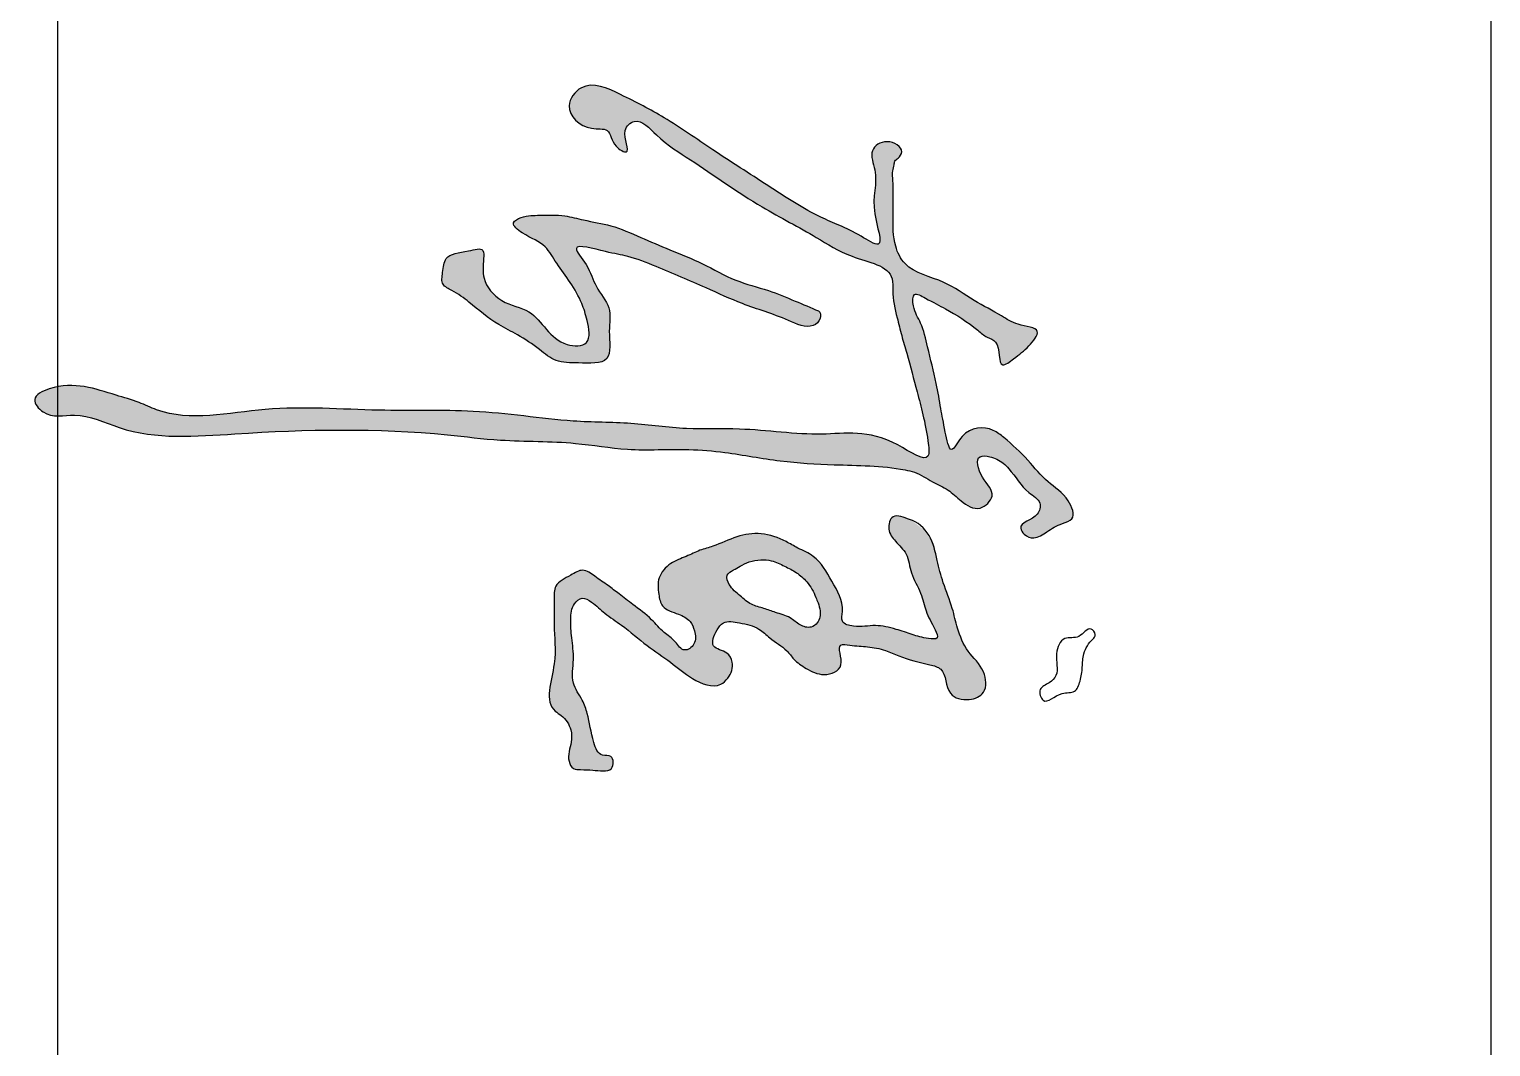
# Model space of a CAD drawing. Extents: x 174641 to 414490, y 73126 to 493158.
# Drawn here: x 307439 to 308458, y 173749 to 174459 of the extents above; entities that cross this region are included whole.
import ezdxf

# ---------------------------------------------------------------- set-up
doc = ezdxf.new("R2010")
doc.units = 0
doc.header["$LTSCALE"] = 1000
doc.header["$MEASUREMENT"] = 0
doc.layers.add('文字和字符', color=7, linetype='Continuous')

msp = doc.modelspace()

# ---------------------------------------------------------------- hatches: boundary and pattern name
at = {"layer": '文字和字符'}
h = msp.add_hatch(color=6, dxfattribs=at)
edge = h.paths.add_edge_path()
edge.add_spline(control_points=[(308041.2, 174350.5), (308041.2, 174350.3), (308041.4, 174325.8), (308040.9, 174310.4), (308051.3, 174289.1), (308076.3, 174285), (308096.5, 174269.7), (308114.9, 174260.7), (308127.2, 174252.1), (308146.8, 174251), (308134.7, 174236), (308127.8, 174231.1), (308113.4, 174219.8), (308117, 174240.9), (308106.1, 174243.9), (308095.7, 174253.3), (308080.4, 174263.1), (308067.3, 174269.3), (308054.5, 174276.8), (308055, 174262.9), (308061.7, 174253.5), (308066, 174234.2), (308071, 174215.1), (308074.6, 174194.2), (308076.9, 174181.6), (308081.2, 174159.7), (308090.7, 174181.6), (308107.9, 174182.4), (308122.3, 174171.4), (308134.9, 174159.4), (308148.4, 174142.5), (308162.9, 174134.4), (308169.4, 174117.2), (308157.1, 174114), (308149.3, 174109.1), (308140.5, 174103), (308132.9, 174105.6), (308127, 174114.7), (308142.4, 174117.2), (308145, 174130.2), (308131.6, 174137.6), (308125.2, 174150.2), (308115.3, 174158.9), (308108.4, 174161.1), (308097.6, 174162.4), (308102.6, 174144.6), (308114.4, 174135), (308101.2, 174121.4), (308088.6, 174129.4), (308079.9, 174138.2), (308067.9, 174143.3), (308058.7, 174149.8), (308035.5, 174154.7), (308004, 174154.8), (307961.9, 174157.2), (307928.5, 174163.6), (307892.8, 174167), (307857.8, 174164.3), (307814.4, 174172.1), (307772.3, 174171), (307693.5, 174181.3), (307605.4, 174179.6), (307515.9, 174171.6), (307474.1, 174193.4), (307451.1, 174186.5), (307438.5, 174202.4), (307466.6, 174215.3), (307489.3, 174206.2), (307514.2, 174199.5), (307546.2, 174183.9), (307605.2, 174198.4), (307677.7, 174191.9), (307738.2, 174194.1), (307783.3, 174189.5), (307819.9, 174184.7), (307857.9, 174185.1), (307896.4, 174179.3), (307940.5, 174181.5), (307991.9, 174173.3), (308029.7, 174181.7), (308067.7, 174153.8), (308064.3, 174182.7), (308058.7, 174203), (308052.2, 174228.3), (308047.1, 174245.3), (308043.5, 174259.9), (308040.3, 174272.7), (308042, 174293.8), (308011, 174298.5), (307984.2, 174316.6), (307944.3, 174336.6), (307907.8, 174363.4), (307879.4, 174380.5), (307863.7, 174398.7), (307850.3, 174387.8), (307860.1, 174369.5), (307844.7, 174377.8), (307844.3, 174390.9), (307826.2, 174387.6), (307809.6, 174403.1), (307826.4, 174425.1), (307854.6, 174412), (307883.2, 174397.1), (307917, 174373.4), (307952.7, 174350.8), (307987.9, 174327.5), (308011.4, 174319.9), (308036.9, 174303), (308023.4, 174337.7), (308032.3, 174354.1), (308023.4, 174374.6), (308036.5, 174383.5), (308049.7, 174375.9), (308045.3, 174369.3), (308042.2, 174367.3), (308041.9, 174363.7), (308040.2, 174359.2), (308041.2, 174350.6), (308041.2, 174350.5)], knot_values=[0, 0, 0, 0, 30.010681, 59.710914, 78.593199, 120.407305, 154.524141, 185.004149, 203.061643, 222.774317, 238.80713, 258.455944, 270.333782, 293.330836, 302.766156, 314.154011, 351.592667, 373.783884, 384.727657, 395.744414, 413.857163, 437.957453, 474.261753, 498.637383, 521.996218, 540.039757, 556.440551, 586.981856, 599.46137, 631.292047, 659.861277, 686.798362, 704.454635, 714.77327, 731.806988, 745.746399, 755.60273, 762.331918, 783.607358, 794.2488, 808.935268, 839.224822, 854.000646, 861.29652, 870.524529, 890.282084, 910.927322, 927.245681, 946.958313, 963.356978, 980.390735, 1000.003082, 1009.515457, 1078.314372, 1130.678307, 1184.843128, 1219.935368, 1279.461792, 1329.992924, 1402.614913, 1454.086505, 1659.988392, 1772.185683, 1817.246483, 1847.677046, 1862.240127, 1879.608782, 1944.488332, 1967.79145, 1986.349178, 2091.415626, 2201.453187, 2292.790848, 2342.000053, 2390.03078, 2446.006624, 2499.916829, 2551.206876, 2630.928051, 2705.368541, 2736.511304, 2751.139397, 2799.882761, 2838.437816, 2856.100871, 2874.060326, 2900.839764, 2911.90203, 2956.44123, 2995.684828, 3055.617738, 3138.927419, 3179.415616, 3204.798199, 3217.112426, 3237.828089, 3249.032304, 3266.585733, 3281.97368, 3312.759311, 3333.895438, 3372.534497, 3420.293911, 3476.863372, 3540.284988, 3599.822241, 3643.146119, 3661.15915, 3690.737213, 3733.200125, 3751.837118, 3768.448916, 3785.656639, 3792.541545, 3796.752385, 3800.355287, 3806.580356, 3819.839144, 3819.839144, 3819.839144, 3819.839144], degree=3, periodic=0)
h = msp.add_hatch(color=6, dxfattribs=at)
edge = h.paths.add_edge_path()
edge.add_spline(control_points=[(307989.2, 174262.5), (307989, 174262.5), (307969.4, 174270.9), (307954.1, 174277.3), (307930.1, 174283.2), (307908.9, 174295.9), (307886.2, 174304.8), (307865, 174313.6), (307845.5, 174322.7), (307827.1, 174325.1), (307811, 174329.9), (307795.8, 174329), (307784.4, 174329.4), (307773.3, 174323.6), (307786.4, 174313.7), (307798.2, 174310), (307806.8, 174294.7), (307816.1, 174282.6), (307824.1, 174269), (307827.9, 174255.8), (307831.4, 174237.7), (307803.2, 174238), (307793.8, 174263.5), (307767.4, 174267.1), (307754.1, 174283.3), (307755.4, 174295.6), (307756, 174307.6), (307741.9, 174302.9), (307728.4, 174302.7), (307727.1, 174290), (307725.4, 174280.4), (307736.1, 174276), (307748.2, 174266.4), (307762.5, 174254.1), (307780.4, 174245.6), (307793.3, 174236.9), (307806.2, 174226), (307822.3, 174226.7), (307846.3, 174224.6), (307842, 174248.1), (307845.4, 174265.2), (307832.6, 174279.3), (307829.8, 174293), (307813.2, 174311.6), (307841.3, 174303.1), (307857.1, 174301), (307881.6, 174291.2), (307907.5, 174280.2), (307938, 174266), (307962.8, 174259), (307981.7, 174249.5), (307992, 174255.5), (307989.2, 174262.4), (307989.2, 174262.5)], knot_values=[0, 0, 0, 0, 24.542793, 52.435959, 85.650583, 121.512598, 155.916917, 186.540407, 217.474406, 244.606868, 263.102829, 287.388558, 305.597528, 314.527085, 327.332873, 353.193682, 372.630675, 395.352625, 418.617204, 435.772151, 457.249665, 475.959444, 524.49024, 552.742939, 580.507685, 599.437854, 607.362997, 621.159879, 644.090151, 657.95728, 669.398503, 679.892715, 700.008206, 736.031643, 756.664286, 782.242284, 801.590045, 823.390719, 851.090423, 877.54929, 900.135028, 924.011869, 947.574779, 965.855715, 994.232281, 1016.328926, 1045.309406, 1098.032674, 1136.336698, 1183.774373, 1208.195694, 1217.866995, 1225.149506, 1225.149506, 1225.149506, 1225.149506], degree=3, periodic=0)
h = msp.add_hatch(color=6, dxfattribs=at)
edge = h.paths.add_edge_path()
edge.add_spline(control_points=[(308052.6, 174117.2), (308052.8, 174117.1), (308071, 174105.8), (308070.8, 174089.3), (308076.4, 174072), (308082.4, 174056.7), (308086.1, 174040.1), (308092.4, 174024.2), (308105.5, 174013.6), (308107.2, 173995.7), (308093.5, 173990), (308076.9, 173994.2), (308078.9, 174012.7), (308061.7, 174017.2), (308048.9, 174020), (308035.2, 174026.6), (308023.2, 174028.5), (308013.9, 174029), (308000.3, 174031.2), (308009.6, 174013.3), (307992.3, 174006.9), (307981.2, 174012.8), (307972.2, 174018.5), (307966, 174028), (307956, 174032.7), (307946.9, 174042.6), (307935.4, 174044.7), (307923.3, 174047.2), (307917.4, 174039.1), (307912.4, 174027), (307925.5, 174025.8), (307930.6, 174016.4), (307927.5, 174007.4), (307917.7, 173998.3), (307900.2, 174005.5), (307886.2, 174018), (307868.5, 174029.4), (307854.3, 174042), (307840.3, 174051), (307832.7, 174058.5), (307824.4, 174063.8), (307816.9, 174057.4), (307815.9, 174046.8), (307816.9, 174033.8), (307819.1, 174019.2), (307815.7, 174003.4), (307824.4, 173992.4), (307829.2, 173978.3), (307830.5, 173965.8), (307835.9, 173951.2), (307846.3, 173953.8), (307846.6, 173942.1), (307838.2, 173941.8), (307831.3, 173942.4), (307824.5, 173942.8), (307817.4, 173942.6), (307813.2, 173951.2), (307817.2, 173960.1), (307816.9, 173971.7), (307811.9, 173979.4), (307796.8, 173988), (307807.5, 174016.1), (307804.2, 174040.4), (307805, 174058.1), (307804.4, 174072.7), (307815.3, 174077.3), (307824.8, 174083.8), (307833.9, 174076.9), (307841.9, 174071.5), (307850.7, 174064.7), (307860.9, 174056.9), (307872, 174048.7), (307880.6, 174038.3), (307889.1, 174033.1), (307894.8, 174023.5), (307904.2, 174030.4), (307903.1, 174039), (307899.8, 174047.3), (307890.8, 174051.8), (307879.7, 174054.4), (307877.2, 174066), (307876.6, 174077.1), (307885.4, 174087.3), (307896.5, 174090.9), (307906, 174095.8), (307918.3, 174099), (307931.6, 174105.7), (307949.6, 174108.6), (307964.1, 174103.4), (307975.3, 174096.5), (307989.2, 174091), (307998.4, 174073.5), (308007.8, 174059), (308004.1, 174044.6), (308016.7, 174041.4), (308028.4, 174044.2), (308042.4, 174041), (308054.8, 174036.7), (308062.9, 174034.4), (308073.7, 174033.1), (308068.9, 174044.2), (308063.8, 174052.1), (308060.9, 174066.9), (308053, 174078.7), (308051.9, 174093), (308043, 174101.3), (308037, 174109.3), (308039.1, 174123), (308052.5, 174117.2), (308052.6, 174117.2)], knot_values=[0, 0, 0, 0, 24.512001, 49.882294, 72.277412, 98.738469, 118.409447, 143.109669, 167.776883, 187.618262, 203.042037, 222.126752, 247.275306, 258.48372, 289.86628, 303.795246, 321.379231, 338.707377, 347.328395, 366.307106, 385.237264, 403.506228, 418.562709, 428.786369, 449.648574, 463.118664, 483.023077, 498.54091, 507.708607, 523.614939, 538.272825, 548.331434, 564.446663, 573.613544, 601.356343, 627.727416, 655.753502, 687.468657, 707.386499, 724.030195, 733.822997, 742.988374, 758.369859, 776.521682, 797.368312, 820.285411, 838.875384, 852.53501, 881.495768, 896.424896, 904.484831, 916.221913, 924.49056, 934.624145, 946.353648, 953.359124, 961.492881, 980.267656, 992.004738, 1008.557493, 1015.80342, 1061.650078, 1099.490071, 1123.473109, 1136.892554, 1154.792681, 1167.453766, 1180.555905, 1196.223819, 1209.542153, 1226.270416, 1249.735518, 1266.970627, 1281.05191, 1293.130439, 1303.91699, 1316.71909, 1326.731209, 1339.888064, 1357.279911, 1369.076666, 1385.0742, 1402.881823, 1419.32573, 1433.82478, 1447.087554, 1471.921893, 1495.500471, 1520.791964, 1533.894554, 1550.83807, 1581.024251, 1611.984954, 1621.45011, 1633.096343, 1654.387173, 1674.742462, 1691.115782, 1707.380906, 1715.678547, 1723.570803, 1743.940975, 1761.902668, 1783.344225, 1802.439161, 1818.418402, 1831.919163, 1844.453477, 1860.498716, 1860.498716, 1860.498716, 1860.498716], degree=3, periodic=0)
edge = h.paths.add_edge_path(flags=16)
edge.add_spline(control_points=[(307987.3, 174062.8), (307987.2, 174062.9), (307981.5, 174074.6), (307974.2, 174080.1), (307965.3, 174084.7), (307957.3, 174088.5), (307948.6, 174089.4), (307941.1, 174088), (307934.8, 174084.9), (307929.9, 174081.8), (307923.8, 174078.6), (307927.3, 174069.7), (307934.2, 174064.3), (307941.8, 174057.3), (307951, 174055.4), (307959.7, 174051.8), (307969.1, 174049.6), (307975.7, 174043.3), (307983.4, 174040.9), (307989.7, 174045.5), (307990.8, 174053), (307989.4, 174057.7), (307987.3, 174062.7), (307987.3, 174062.8)], knot_values=[0, 0, 0, 0, 17.49913, 30.768414, 43.809406, 57.820521, 67.761158, 79.395962, 89.172864, 96.402516, 104.532234, 113.624822, 128.719094, 142.570854, 155.091253, 167.081152, 182.063386, 194.044375, 204.792336, 212.007375, 223.839632, 231.821798, 237.531752, 237.531752, 237.531752, 237.531752], degree=3, periodic=0)

# ---------------------------------------------------------------- linework, layer by layer
for p, q in [((307458.2, 180989), (307458.2, 172989)), ((308458.2, 180989), (308458.2, 172989))]:
    msp.add_line(p, q)
at = {"layer": '文字和字符', "color": 6}
for points, start_tangent, end_tangent in [([(308041.2, 174350.5), (308041.2, 174328.9), (308043, 174307.6), (308049.5, 174295.6), (308076.6, 174282.4), (308097.8, 174269.8), (308116.9, 174259), (308128.5, 174253.2), (308141.8, 174248.2), (308136, 174238.2), (308125.2, 174229.1), (308117.7, 174224.9), (308112.7, 174240.7), (308106.9, 174244.2), (308100.3, 174249), (308077.8, 174264), (308063.7, 174271.5), (308056.2, 174274), (308055.4, 174266.1), (308060.4, 174254), (308065.3, 174237.4), (308071.3, 174211.9), (308074.5, 174194.6), (308077.6, 174178.1), (308082, 174165.9), (308089.4, 174175), (308111.1, 174179.2), (308118.5, 174174.2), (308135.2, 174158.4), (308149.3, 174143.4), (308163.4, 174130.1), (308165.9, 174117.6), (308159.3, 174114.3), (308148.5, 174108.5), (308139.3, 174104.3), (308132.7, 174106.8), (308130.2, 174111), (308141.8, 174120.9), (308143.5, 174128.4), (308136, 174135.9), (308121.9, 174152.5), (308113.6, 174159.2), (308108.6, 174160.9), (308101.9, 174160.9), (308103.6, 174146.7), (308110.2, 174133.4), (308101.9, 174125.1), (308088.6, 174130.1), (308079.5, 174137.6), (308068.7, 174143.4), (308056.2, 174150), (308049.5, 174151.7), (308000.1, 174155.3), (307962.5, 174158), (307923.9, 174163.8), (307898.7, 174165.9), (307855.8, 174166.1), (307819.6, 174170.2), (307767.3, 174172.5), (307730.4, 174176.1), (307582, 174176.8), (307501.3, 174181.2), (307470, 174189.9), (307448.2, 174192.1), (307442.3, 174200.8), (307452.5, 174208.1), (307499.1, 174203.8), (307515.1, 174198.7), (307527.4, 174193.6), (307603.2, 174193.8), (307682.5, 174193.3), (307748.3, 174192.5), (307783.6, 174189.3), (307818, 174185.7), (307858.3, 174184), (307897, 174180.5), (307934, 174180.1), (307991.3, 174176.6), (308044.4, 174169.1), (308065.5, 174161.3), (308065.5, 174171.9), (308057.9, 174206.2), (308050.7, 174233), (308047.2, 174245.3), (308044, 174257.8), (308040.9, 174276.8), (308040.5, 174284.8), (308012.6, 174300.6), (307987.6, 174313.8), (307949.9, 174335), (307899.8, 174367.9), (307876.2, 174385.2), (307860.6, 174394.6), (307854.3, 174388.3), (307855.1, 174373.4), (307848, 174377.3), (307841.7, 174388.3), (307830.8, 174389.9), (307815.1, 174405.6), (307823.7, 174418.1), (307851.1, 174413.4), (307881.5, 174397.2), (307915.5, 174374.8), (307953.9, 174349.9), (307990.7, 174327.9), (308018.9, 174314.6), (308030.7, 174309.1), (308028.4, 174330.2), (308028.4, 174360.9), (308026.8, 174374.2), (308037, 174380.5), (308047.2, 174373.4), (308044.7, 174369.1), (308042.5, 174367), (308041.9, 174364.5), (308041, 174360.1), (308041.2, 174350.5)], (0, -1), (0, -1)), ([(307989.2, 174262.5), (307972.9, 174269.4), (307954.2, 174276.7), (307931.4, 174284), (307908.2, 174295.4), (307885.4, 174305.2), (307865.1, 174313.8), (307844.3, 174321.9), (307825.2, 174326), (307812.2, 174328.8), (307794.7, 174329.2), (307781.7, 174327.6), (307776.4, 174323.9), (307782.5, 174317), (307798.4, 174307.2), (307806.5, 174295.8), (307815.9, 174282.4), (307824, 174267.7), (307827.7, 174255.9), (307827.2, 174240.5), (307813.8, 174239.2), (307787.1, 174261.8), (307768.3, 174269.7), (307755.8, 174285.4), (307755.5, 174299), (307755, 174304.7), (307745, 174304.4), (307729.4, 174299), (307726.9, 174289.3), (307727.2, 174281.1), (307733.4, 174276.8), (307745.3, 174268.6), (307766.1, 174253), (307779.1, 174245.9), (307794.5, 174235.6), (307806.1, 174228), (307821.7, 174226.3), (307841.4, 174229.3), (307843.2, 174248.3), (307842.8, 174264.6), (307834.2, 174279.5), (307827, 174294.8), (307820.2, 174306.1), (307840.5, 174303.9), (307856.1, 174300.5), (307875.8, 174293.5), (307910.7, 174278.6), (307936.1, 174267.6), (307968.2, 174255.9), (307985.4, 174252.4), (307990.3, 174257.3), (307989.2, 174262.5)], (-0.919041, 0.394162), (-0.919041, 0.394162)), ([(308052.6, 174117.2), (308066.3, 174106), (308071.9, 174088.6), (308076.2, 174073), (308082.5, 174055), (308086.2, 174041.3), (308093.6, 174025.2), (308104.2, 174010.9), (308104.2, 173996.6), (308094.3, 173991.6), (308081.2, 173995.9), (308074.4, 174012.7), (308066.9, 174015.8), (308045.2, 174022), (308035.9, 174025.8), (308023.4, 174028.3), (308011, 174029.5), (308004.8, 174029.5), (308004.8, 174015.8), (307993, 174009), (307980.6, 174013.3), (307971.9, 174019.8), (307967.1, 174025.5), (307955.1, 174034.5), (307947.6, 174040.7), (307934, 174045), (307922.8, 174045), (307918.4, 174040.1), (307916, 174028.9), (307925.3, 174023.9), (307929, 174017.7), (307925.9, 174006.5), (307920.9, 174002.2), (307901.3, 174006.2), (307886, 174017.5), (307869.6, 174029.2), (307851.7, 174043.4), (307840.1, 174051.8), (307830.8, 174059.5), (307824.3, 174062.2), (307818.9, 174058.3), (307816.3, 174047.6), (307817, 174034.5), (307818.2, 174019.5), (307818.2, 174003), (307824.3, 173991.1), (307827.8, 173981.9), (307832.4, 173961.5), (307838.5, 173952.7), (307844.3, 173951.9), (307844.7, 173943.5), (307838.9, 173941.9), (307831.6, 173942.3), (307823.2, 173942.7), (307818.2, 173943.5), (307815.1, 173948.5), (307816.6, 173961.9), (307816.3, 173970.4), (307809.7, 173980.4), (307805.5, 173983.4), (307804.7, 174016.5), (307804.7, 174043.7), (307804.7, 174061), (307805.9, 174070.6), (307816.3, 174078.3), (307824.7, 174081.7), (307833.1, 174077.5), (307842.4, 174071), (307850, 174065.2), (307859.6, 174057.9), (307872.7, 174047.2), (307881.4, 174038.4), (307889.2, 174031.8), (307895.7, 174026.1), (307902.2, 174030.3), (307902.6, 174039.5), (307899.5, 174046), (307891.5, 174051), (307880.4, 174056.8), (307877.7, 174064.9), (307878, 174076.4), (307886.1, 174086.4), (307896.9, 174091.4), (307906.4, 174095.6), (307915.5, 174098.5), (307932.2, 174105), (307949.1, 174107.1), (307966.5, 174101.7), (307974.7, 174097.2), (307985.5, 174091.4), (307998.5, 174074), (308005.8, 174052.9), (308005.8, 174046.1), (308013.5, 174042.7), (308028.9, 174043.1), (308043.3, 174040.5), (308054.5, 174036.9), (308065.9, 174034.1), (308071.9, 174034.6), (308070.6, 174040.1), (308064.2, 174053.3), (308060.4, 174065.7), (308054, 174079.8), (308050.2, 174093), (308042.9, 174101.9), (308038.2, 174110.4), (308041.2, 174119), (308052.6, 174117.2)], (0.95874, -0.284283), (0.95874, -0.284283)), ([(307987.3, 174062.8), (307980.9, 174073.7), (307973.8, 174080), (307965.5, 174084.5), (307956.2, 174088.3), (307949, 174089), (307940.8, 174087.5), (307934.4, 174084.5), (307929.9, 174081.9), (307925.4, 174078.2), (307926.9, 174071.8), (307934.4, 174063.9), (307942.4, 174058), (307951, 174055.1), (307959.2, 174052.3), (307969.3, 174048.5), (307976.4, 174043.6), (307984, 174042.1), (307988.3, 174045.1), (307990.3, 174053.4), (307988.8, 174059), (307987.3, 174062.8)], (-0.370772, 0.928724), (-0.370772, 0.928724)), ([(308180.6, 174033.7), (308174.3, 174023.5), (308173.2, 174014.1), (308171.6, 174004.4), (308167.7, 173997.3), (308159.1, 173995.8), (308145.8, 173991.1), (308143.9, 173998.5), (308150.1, 174003.2), (308154.8, 174008.3), (308155.2, 174023.5), (308161.1, 174034.1), (308170.8, 174035.6), (308179.4, 174040.7), (308182.2, 174036.8), (308180.6, 174033.7)], (-0.736199, -0.676765), (-0.736199, -0.676765))]:
    msp.add_spline(points, degree=3, dxfattribs=dict(at, start_tangent=start_tangent, end_tangent=end_tangent))

doc.saveas('drawing.dxf')
